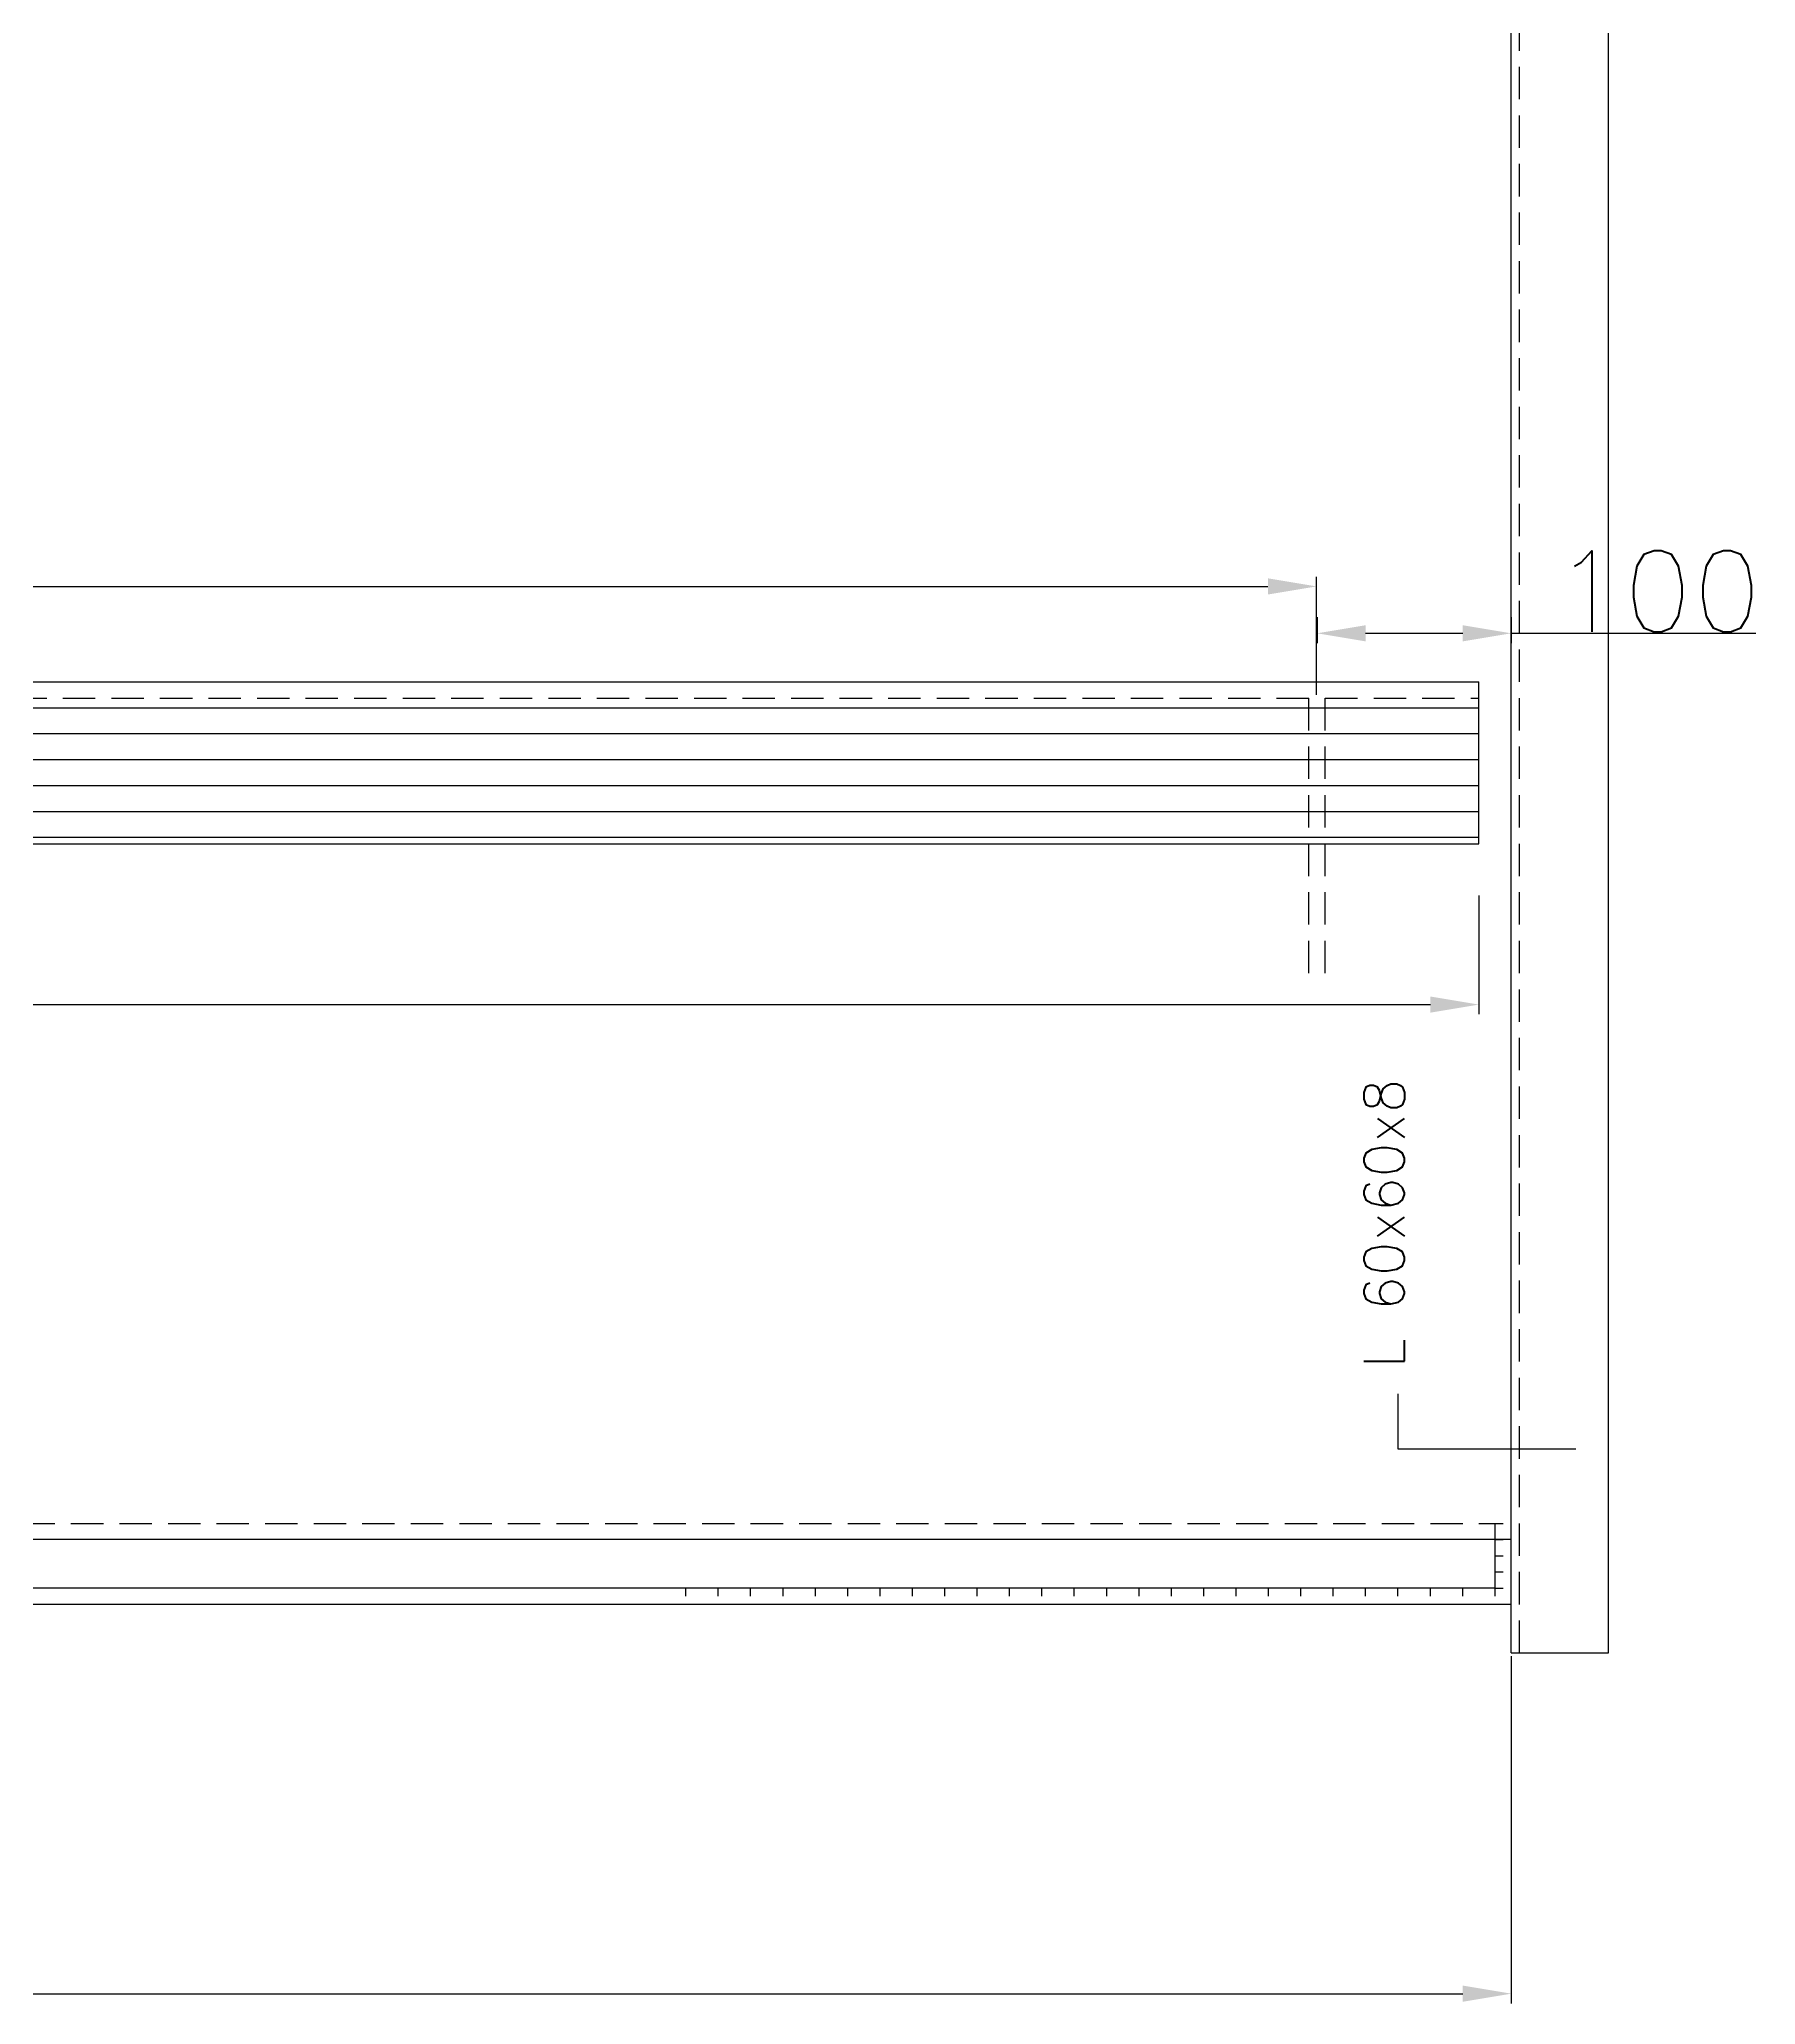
# Model space of a CAD drawing. Header units: metres. Extents: x 444 to 3227, y -3167 to -392.
# Drawn here: x 827.9 to 881, y -2210.4 to -2149.7 of the extents above; entities that cross this region are included whole.
import ezdxf

# ---------------------------------------------------------------- set-up
doc = ezdxf.new("R2010")
doc.units = ezdxf.units.M
doc.linetypes.add('DASHEDX2', pattern=[1.5, 1, -0.5])
doc.layers.get('DEFPOINTS').update_dxf_attribs({"linetype": 'CONTINUOUS'})
doc.layers.add('BANGUNAN', color=7, linetype='CONTINUOUS')
doc.layers.add('DIMENSI', color=7, linetype='CONTINUOUS')
doc.styles.get("Standard").update_dxf_attribs({"font": 'Simplex.shx', "height": 2.5})
doc.dimstyles.new('Skala 200', dxfattribs={"dimtxt": 0.2, "dimasz": 1.5, "dimexe": 0.3, "dimexo": 0.1, "dimgap": 0.05, "dimtad": 3, "dimtih": 1, "dimtoh": 1, "dimdec": 0, "dimlfac": 2, "dimzin": 0, "dimdsep": 46, "dimtxsty": 'Standard', "dimcen": -0.2, "dimclrd": 8, "dimclre": 8, "dimclrt": 10, "dimadec": 0, "dimazin": 0, "dimtfac": 1, "dimtdec": 0, "dimtofl": 0, "dimtmove": 0, "dimatfit": 3, "dimfxl": 1, "dimtolj": 1, "dimtzin": 0, "dimarcsym": 0})

# ---------------------------------------------------------------- blocks, each defined once
blk = doc.blocks.new('*D144')
at = {"layer": 'DEFPOINTS', "color": 0}
for p in [(867.428, -2167.402), (873.428, -2167.402), (873.428, -2168.002)]:
    blk.add_point(p, dxfattribs=at)
at = {"layer": 'DIMENSI', "color": 8, "lineweight": -2}
for p, q in [((867.428, -2167.502), (867.428, -2168.302)), ((873.428, -2167.502), (873.428, -2168.302)), ((868.928, -2168.002), (871.928, -2168.002)), ((873.428, -2168.002), (880.98, -2168.002))]:
    blk.add_line(p, q, dxfattribs=at)
at = {"layer": 'DIMENSI', "color": 8}
for points in [[(868.928, -2167.752), (868.928, -2168.252), (867.428, -2168.002)], [(871.928, -2167.752), (871.928, -2168.252), (873.428, -2168.002)]]:
    blk.add_solid(points, dxfattribs=at)
at = {"layer": 'DIMENSI', "color": 10, "insert": (877.954, -2166.702), "char_height": 2.5, "attachment_point": 5}
blk.add_mtext('\\A1;100', dxfattribs=at)
blk = doc.blocks.new('*D151')
at = {"layer": 'DEFPOINTS', "color": 0}
for p in [(574.528, -2176.002), (872.428, -2176.002), (872.428, -2179.473)]:
    blk.add_point(p, dxfattribs=at)
at = {"layer": 'DIMENSI', "color": 8, "lineweight": -2}
for p, q in [((574.528, -2176.102), (574.528, -2179.773)), ((872.428, -2176.102), (872.428, -2179.773)), ((576.028, -2179.473), (870.928, -2179.473))]:
    blk.add_line(p, q, dxfattribs=at)
at = {"layer": 'DIMENSI', "color": 8}
for points in [[(576.028, -2179.223), (576.028, -2179.723), (574.528, -2179.473)], [(870.928, -2179.223), (870.928, -2179.723), (872.428, -2179.473)]]:
    blk.add_solid(points, dxfattribs=at)
at = {"layer": 'DIMENSI', "color": 10, "insert": (723.428, -2178.173), "char_height": 2.5, "attachment_point": 5}
blk.add_mtext('\\A1;5990', dxfattribs=at)
blk = doc.blocks.new('*D152')
at = {"layer": 'DEFPOINTS', "color": 0}
for p in [(573.428, -2199.502), (873.428, -2199.502), (873.428, -2210.031)]:
    blk.add_point(p, dxfattribs=at)
at = {"layer": 'DIMENSI', "color": 8, "lineweight": -2}
for p, q in [((573.428, -2199.602), (573.428, -2210.331)), ((873.428, -2199.602), (873.428, -2210.331)), ((574.928, -2210.031), (871.928, -2210.031))]:
    blk.add_line(p, q, dxfattribs=at)
at = {"layer": 'DIMENSI', "color": 8}
for points in [[(574.928, -2209.781), (574.928, -2210.281), (573.428, -2210.031)], [(871.928, -2209.781), (871.928, -2210.281), (873.428, -2210.031)]]:
    blk.add_solid(points, dxfattribs=at)
at = {"layer": 'DIMENSI', "color": 10, "insert": (723.428, -2208.731), "char_height": 2.5, "attachment_point": 5}
blk.add_mtext('\\A1;6000', dxfattribs=at)
blk = doc.blocks.new('*D162')
at = {"layer": 'DEFPOINTS', "color": 0}
for p in [(867.41, -2166.553), (723.428, -2170.002), (867.41, -2170.002)]:
    blk.add_point(p, dxfattribs=at)
at = {"layer": 'DIMENSI', "color": 8, "lineweight": -2}
for p, q in [((723.428, -2169.902), (723.428, -2166.253)), ((867.41, -2169.902), (867.41, -2166.253)), ((724.928, -2166.553), (865.91, -2166.553))]:
    blk.add_line(p, q, dxfattribs=at)
at = {"layer": 'DIMENSI', "color": 8}
for points in [[(724.928, -2166.303), (724.928, -2166.803), (723.428, -2166.553)], [(865.91, -2166.303), (865.91, -2166.803), (867.41, -2166.553)]]:
    blk.add_solid(points, dxfattribs=at)
at = {"layer": 'DIMENSI', "color": 10, "insert": (795.419, -2165.253), "char_height": 2.5, "attachment_point": 5}
blk.add_mtext('\\A1;2880', dxfattribs=at)

msp = doc.modelspace()

# ---------------------------------------------------------------- linework, layer by layer
at = {"layer": 'BANGUNAN', "color": 3}
msp.add_line((876.42763, -2199.50236), (876.42763, -2102.03783), dxfattribs=at)
at = {"layer": 'BANGUNAN', "color": 2}
for p, q in [((873.42763, -2199.50236), (873.42763, -2118.33783)), ((602.42763, -2169.50236), (872.42763, -2169.50236)), ((872.42763, -2174.50236), (872.42763, -2169.50236)), ((602.42763, -2170.30236), (872.42763, -2170.30236)), ((602.42763, -2171.10236), (872.42763, -2171.10236)), ((602.42763, -2171.90236), (872.42763, -2171.90236)), ((602.42763, -2172.70236), (872.42763, -2172.70236)), ((602.42763, -2173.50236), (872.42763, -2173.50236)), ((602.42763, -2174.30236), (872.42763, -2174.30236)), ((602.42763, -2174.50236), (872.42763, -2174.50236)), ((872.92763, -2197.75236), (872.92763, -2195.50236)), ((873.42763, -2198.50236), (873.42763, -2195.50236)), ((873.42763, -2196.00236), (570.42763, -2196.00236)), ((872.92763, -2196.00236), (873.17763, -2196.00236)), ((872.92763, -2196.50236), (873.17763, -2196.50236)), ((872.92763, -2197.00236), (873.17763, -2197.00236)), ((872.92763, -2197.50236), (570.42763, -2197.50236)), ((873.42763, -2198.00236), (570.42763, -2198.00236)), ((847.92763, -2197.75236), (847.92763, -2197.50236)), ((848.92763, -2197.75236), (848.92763, -2197.50236)), ((849.92763, -2197.75236), (849.92763, -2197.50236)), ((850.92763, -2197.75236), (850.92763, -2197.50236)), ((851.92763, -2197.75236), (851.92763, -2197.50236)), ((852.92763, -2197.75236), (852.92763, -2197.50236)), ((853.92763, -2197.75236), (853.92763, -2197.50236)), ((854.92763, -2197.75236), (854.92763, -2197.50236)), ((855.92763, -2197.75236), (855.92763, -2197.50236)), ((856.92763, -2197.75236), (856.92763, -2197.50236)), ((857.92763, -2197.75236), (857.92763, -2197.50236)), ((858.92763, -2197.75236), (858.92763, -2197.50236)), ((859.92763, -2197.75236), (859.92763, -2197.50236)), ((860.92763, -2197.75236), (860.92763, -2197.50236)), ((861.92763, -2197.75236), (861.92763, -2197.50236)), ((862.92763, -2197.75236), (862.92763, -2197.50236)), ((863.92763, -2197.75236), (863.92763, -2197.50236)), ((864.92763, -2197.75236), (864.92763, -2197.50236)), ((865.92763, -2197.75236), (865.92763, -2197.50236)), ((866.92763, -2197.75236), (866.92763, -2197.50236)), ((867.92763, -2197.75236), (867.92763, -2197.50236)), ((868.92763, -2197.75236), (868.92763, -2197.50236)), ((869.92763, -2197.75236), (869.92763, -2197.50236)), ((870.92763, -2197.75236), (870.92763, -2197.50236)), ((871.92763, -2197.75236), (871.92763, -2197.50236)), ((872.92763, -2197.50236), (873.17763, -2197.50236)), ((873.42763, -2199.50236), (876.42763, -2199.50236))]:
    msp.add_line(p, q, dxfattribs=at)
at = {"layer": 'BANGUNAN', "color": 2, "linetype": 'DASHEDX2'}
for p, q in [((873.67763, -2199.50236), (873.67763, -2118.33783)), ((602.17763, -2170.00236), (867.17763, -2170.00236)), ((867.17763, -2178.50236), (867.17763, -2170.00236)), ((867.67763, -2178.50236), (867.67763, -2170.00236)), ((867.67763, -2170.00236), (872.42763, -2170.00236)), ((602.42763, -2195.50236), (873.17763, -2195.50236))]:
    msp.add_line(p, q, dxfattribs=at)
at = {"layer": 'DIMENSI', "color": 2}
for p, q in [((869.92763, -2191.50236), (869.92763, -2193.20236)), ((869.92763, -2193.20236), (875.42763, -2193.20236))]:
    msp.add_line(p, q, dxfattribs=at)

# ---------------------------------------------------------------- texts
msp.add_text('L 60x60x8', height=1.25, rotation=90, dxfattribs=at).set_placement((870.12763, -2190.70236))

# ---------------------------------------------------------------- dimensions: what is measured, and where the dimension line sits
dim = msp.add_linear_dim(base=(867.40992, -2166.55324), p1=(723.42763, -2170.00236), p2=(867.40992, -2170.00236), text='2880', dimstyle='Skala 200', dxfattribs=at)
dim.commit()
dim.dimension.update_dxf_attribs({"geometry": '*D162', "text_midpoint": (795.41877, -2165.25324)})
at = {"layer": 'DIMENSI'}
dim = msp.add_aligned_dim(p1=(867.42763, -2167.40236), p2=(873.42763, -2167.40236), distance=-0.6, text='100', dimstyle='Skala 200', dxfattribs=at)
dim.commit()
dim.dimension.update_dxf_attribs({"geometry": '*D144', "text_midpoint": (877.95382, -2166.70236)})
dim = msp.add_linear_dim(base=(872.42763, -2179.4735), p1=(574.52763, -2176.00236), p2=(872.42763, -2176.00236), angle=0, text='5990', dimstyle='Skala 200', dxfattribs=at)
dim.commit()
dim.dimension.update_dxf_attribs({"geometry": '*D151', "text_midpoint": (723.42763, -2179.4735), "dimtype": 161})
at = {"layer": 'DIMENSI', "color": 2}
dim = msp.add_linear_dim(base=(873.42763, -2210.03077), p1=(573.42763, -2199.50236), p2=(873.42763, -2199.50236), text='6000', dimstyle='Skala 200', dxfattribs=at)
dim.commit()
dim.dimension.update_dxf_attribs({"geometry": '*D152', "text_midpoint": (723.42763, -2210.03077), "dimtype": 160})

doc.saveas('drawing.dxf')
